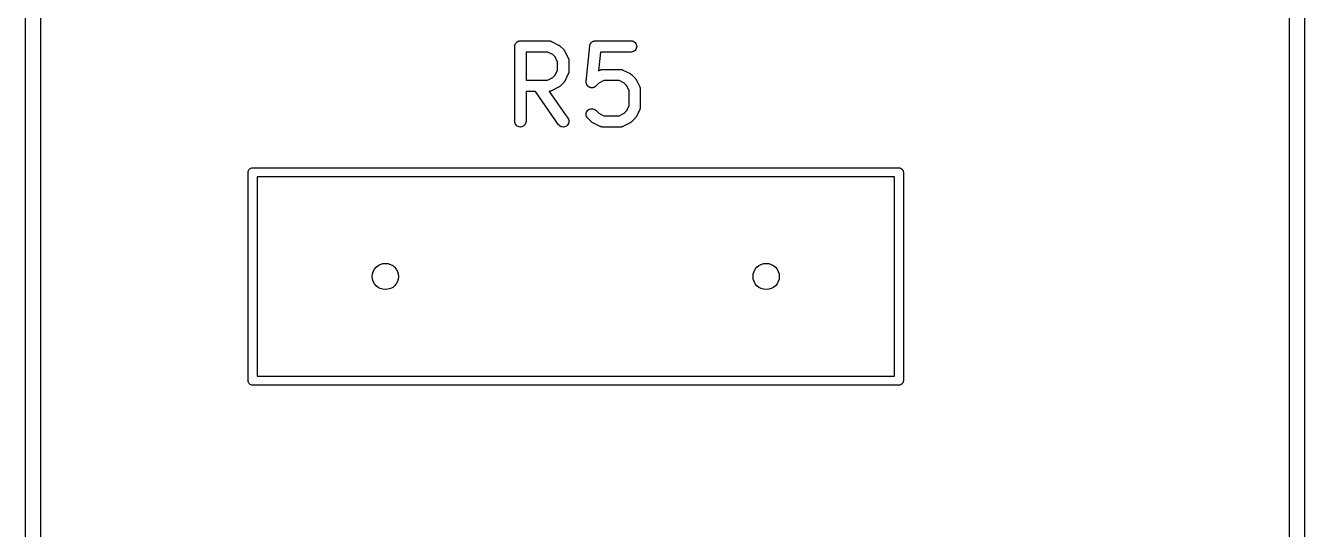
# Model space of a CAD drawing. Extents: x 17 to 176, y -177 to -9.
# Drawn here: x 158.52 to 175.58, y -98.62 to -91.9 of the extents above; entities that cross this region are included whole.
import ezdxf

# ---------------------------------------------------------------- set-up
doc = ezdxf.new("R2010")
doc.units = 0
doc.layers.add('BLACK', color=7, linetype='CONTINUOUS')

msp = doc.modelspace()

# ---------------------------------------------------------------- linework, layer by layer
at = {"layer": 'BLACK', "linetype": 'CONTINUOUS'}
for p, q in [((175.382, -176.017), (175.382, -52.2426)), ((175.582, -52.2359), (175.582, -176.027)), ((158.523, -145.291), (158.523, -53.716)), ((158.723, -53.7107), (158.723, -145.298)), ((165.083, -92.1196), (165.089, -92.1164)), ((165.089, -92.1164), (165.095, -92.113)), ((165.095, -92.113), (165.096, -92.113)), ((165.096, -92.1128), (165.103, -92.1108)), ((165.096, -92.113), (165.096, -92.1128)), ((165.103, -92.1108), (165.109, -92.1088)), ((165.109, -92.1088), (165.11, -92.1088)), ((165.11, -92.1087), (165.117, -92.1081)), ((165.11, -92.1088), (165.11, -92.1087)), ((165.117, -92.1081), (165.124, -92.1074)), ((165.124, -92.1074), (165.505, -92.1074)), ((165.505, -92.1074), (165.506, -92.1074)), ((165.506, -92.1074), (165.508, -92.1076)), ((165.508, -92.1076), (165.51, -92.1076)), ((165.51, -92.1076), (165.515, -92.1084)), ((165.515, -92.1084), (165.52, -92.109)), ((165.52, -92.109), (165.523, -92.1097)), ((165.523, -92.1097), (165.525, -92.1101)), ((165.525, -92.1101), (165.53, -92.1119)), ((165.53, -92.1119), (165.534, -92.1134)), ((165.534, -92.1134), (165.536, -92.1145)), ((165.536, -92.1145), (165.538, -92.1153)), ((165.538, -92.1153), (165.634, -92.1629)), ((166.082, -92.1199), (166.086, -92.118)), ((166.086, -92.118), (166.089, -92.1158)), ((166.089, -92.1158), (166.092, -92.1146)), ((166.092, -92.1146), (166.095, -92.113)), ((166.095, -92.113), (166.099, -92.1119)), ((166.099, -92.1119), (166.103, -92.1104)), ((166.103, -92.1104), (166.106, -92.1098)), ((166.106, -92.1098), (166.109, -92.1088)), ((166.109, -92.1088), (166.113, -92.1084)), ((166.113, -92.1084), (166.117, -92.1077)), ((166.117, -92.1077), (166.121, -92.1077)), ((166.121, -92.1077), (166.124, -92.1074)), ((166.124, -92.1074), (166.6, -92.1074)), ((166.6, -92.1074), (166.601, -92.1074)), ((166.601, -92.1074), (166.616, -92.109)), ((166.616, -92.109), (166.63, -92.1134)), ((166.63, -92.1134), (166.642, -92.1205)), ((165.049, -92.1813), (165.05, -92.1743)), ((165.049, -92.1818), (165.049, -92.1813)), ((165.049, -92.1819), (165.049, -92.1818)), ((165.049, -92.1824), (165.049, -92.1819)), ((165.049, -92.1819), (165.049, -92.1819)), ((165.049, -93.1824), (165.049, -92.1824)), ((165.05, -92.1673), (165.051, -92.167)), ((165.05, -92.1743), (165.05, -92.1673)), ((165.051, -92.1668), (165.053, -92.1601)), ((165.051, -92.167), (165.051, -92.1668)), ((165.053, -92.1601), (165.055, -92.1533)), ((165.055, -92.1528), (165.058, -92.1466)), ((165.055, -92.1531), (165.055, -92.1528)), ((165.055, -92.1533), (165.055, -92.1531)), ((165.058, -92.1466), (165.062, -92.1404)), ((165.062, -92.14), (165.067, -92.1346)), ((165.062, -92.1402), (165.062, -92.14)), ((165.062, -92.1404), (165.062, -92.1402)), ((165.067, -92.1346), (165.071, -92.1292)), ((165.071, -92.1288), (165.077, -92.1244)), ((165.071, -92.129), (165.071, -92.1288)), ((165.071, -92.1292), (165.071, -92.129)), ((165.077, -92.1244), (165.082, -92.1199)), ((165.082, -92.1199), (165.083, -92.1198)), ((165.083, -92.1198), (165.083, -92.1196)), ((165.199, -92.2574), (165.199, -92.6312)), ((165.487, -92.2574), (165.199, -92.2574)), ((165.556, -92.2916), (165.487, -92.2574)), ((165.634, -92.1629), (165.635, -92.1634)), ((165.635, -92.1634), (165.638, -92.1657)), ((165.638, -92.1657), (165.642, -92.1677)), ((165.642, -92.1677), (165.644, -92.1697)), ((165.644, -92.1697), (165.647, -92.1714)), ((165.647, -92.1714), (165.65, -92.1743)), ((165.65, -92.1743), (165.653, -92.177)), ((165.653, -92.177), (165.701, -92.2246)), ((165.701, -92.2246), (165.701, -92.2253)), ((165.701, -92.2253), (165.704, -92.2286)), ((165.704, -92.2286), (165.707, -92.2317)), ((165.707, -92.2317), (165.709, -92.2343)), ((165.709, -92.2343), (165.711, -92.2368)), ((165.711, -92.2368), (165.713, -92.2405)), ((165.713, -92.2405), (165.715, -92.2441)), ((165.715, -92.2441), (165.762, -92.3393)), ((166.002, -92.6511), (166.049, -92.1749)), ((166.049, -92.1739), (166.05, -92.1706)), ((166.049, -92.1749), (166.049, -92.1739)), ((166.05, -92.1673), (166.052, -92.1635)), ((166.05, -92.1706), (166.05, -92.1673)), ((166.052, -92.1596), (166.054, -92.1565)), ((166.052, -92.1635), (166.052, -92.1596)), ((166.054, -92.1565), (166.055, -92.1533)), ((166.055, -92.1533), (166.057, -92.1498)), ((166.057, -92.1498), (166.058, -92.1461)), ((166.058, -92.1461), (166.06, -92.1434)), ((166.06, -92.1434), (166.062, -92.1404)), ((166.062, -92.1404), (166.064, -92.1374)), ((166.064, -92.1374), (166.067, -92.1341)), ((166.067, -92.1341), (166.069, -92.1317)), ((166.069, -92.1317), (166.071, -92.1292)), ((166.071, -92.1292), (166.074, -92.1266)), ((166.074, -92.1266), (166.077, -92.1238)), ((166.077, -92.1238), (166.08, -92.122)), ((166.08, -92.122), (166.082, -92.1199)), ((166.192, -92.2574), (166.167, -92.5056)), ((166.6, -92.2574), (166.192, -92.2574)), ((166.615, -92.256), (166.6, -92.2574)), ((166.629, -92.2517), (166.615, -92.256)), ((166.642, -92.2448), (166.629, -92.2517)), ((166.642, -92.1205), (166.654, -92.1299)), ((166.653, -92.2356), (166.642, -92.2448)), ((166.662, -92.2243), (166.653, -92.2356)), ((166.654, -92.1299), (166.663, -92.1413)), ((166.669, -92.2114), (166.662, -92.2243)), ((166.663, -92.1413), (166.67, -92.1543)), ((166.674, -92.1975), (166.669, -92.2114)), ((166.67, -92.1543), (166.674, -92.1683)), ((166.674, -92.1683), (166.675, -92.1829)), ((166.675, -92.1829), (166.674, -92.1975)), ((165.586, -92.322), (165.556, -92.2916)), ((165.62, -92.3906), (165.586, -92.322)), ((165.62, -92.498), (165.62, -92.3906)), ((165.762, -92.3393), (165.763, -92.3403)), ((165.763, -92.3403), (165.764, -92.3423)), ((165.764, -92.3423), (165.765, -92.3443)), ((165.765, -92.3443), (165.766, -92.3492)), ((165.766, -92.3492), (165.768, -92.354)), ((165.768, -92.354), (165.768, -92.3562)), ((165.768, -92.3562), (165.769, -92.3583)), ((165.769, -92.3583), (165.769, -92.3634)), ((165.769, -92.3634), (165.77, -92.3685)), ((165.77, -92.3685), (165.77, -92.3707)), ((165.77, -92.3707), (165.77, -92.3729)), ((165.77, -92.3729), (165.77, -92.5157)), ((165.487, -92.6312), (165.556, -92.5969)), ((165.556, -92.5969), (165.586, -92.5665)), ((165.586, -92.5665), (165.62, -92.498)), ((165.762, -92.5493), (165.715, -92.6445)), ((165.763, -92.5472), (165.762, -92.5493)), ((165.764, -92.5453), (165.763, -92.5472)), ((165.766, -92.5404), (165.764, -92.5453)), ((165.768, -92.5356), (165.766, -92.5404)), ((165.769, -92.5313), (165.768, -92.5334)), ((165.768, -92.5334), (165.768, -92.5356)), ((165.77, -92.5212), (165.769, -92.5262)), ((165.769, -92.5262), (165.769, -92.5313)), ((165.77, -92.5157), (165.77, -92.5168)), ((165.77, -92.5168), (165.77, -92.519)), ((165.77, -92.519), (165.77, -92.5212)), ((166.167, -92.5056), (166.186, -92.4963)), ((166.186, -92.4963), (166.187, -92.4958)), ((166.187, -92.4958), (166.189, -92.495)), ((166.189, -92.495), (166.191, -92.494)), ((166.191, -92.494), (166.195, -92.4925)), ((166.195, -92.4925), (166.2, -92.4907)), ((166.2, -92.4907), (166.202, -92.4904)), ((166.202, -92.4904), (166.205, -92.4898)), ((166.205, -92.4898), (166.21, -92.4893)), ((166.21, -92.4893), (166.215, -92.4885)), ((166.215, -92.4885), (166.217, -92.4885)), ((166.217, -92.4885), (166.219, -92.4883)), ((166.219, -92.4883), (166.457, -92.4883)), ((166.457, -92.4883), (166.458, -92.4883)), ((166.458, -92.4883), (166.46, -92.4886)), ((166.46, -92.4886), (166.463, -92.4885)), ((166.463, -92.4885), (166.468, -92.4894)), ((166.468, -92.4894), (166.473, -92.49)), ((166.473, -92.49), (166.475, -92.4906)), ((166.475, -92.4906), (166.477, -92.491)), ((166.477, -92.491), (166.482, -92.4928)), ((166.482, -92.4928), (166.487, -92.4944)), ((166.487, -92.4944), (166.489, -92.4955)), ((166.489, -92.4955), (166.491, -92.4963)), ((166.491, -92.4963), (166.586, -92.5439)), ((166.586, -92.5439), (166.587, -92.5443)), ((166.587, -92.5443), (166.59, -92.5466)), ((166.59, -92.5466), (166.594, -92.5486)), ((166.594, -92.5486), (166.597, -92.5506)), ((166.597, -92.5506), (166.599, -92.5523)), ((166.599, -92.5523), (166.602, -92.5552)), ((166.602, -92.5552), (166.606, -92.5579)), ((166.606, -92.5579), (166.653, -92.6055)), ((166.653, -92.6055), (166.654, -92.6063)), ((166.654, -92.6063), (166.656, -92.6096)), ((166.656, -92.6096), (166.659, -92.6126)), ((166.659, -92.6126), (166.661, -92.6153)), ((166.661, -92.6153), (166.663, -92.6177)), ((166.663, -92.6177), (166.665, -92.6215)), ((166.665, -92.6215), (166.667, -92.625)), ((166.667, -92.625), (166.715, -92.7203)), ((165.199, -92.6312), (165.487, -92.6312)), ((165.323, -92.7812), (165.199, -92.7812)), ((165.199, -92.7812), (165.199, -93.1824)), ((165.634, -93.2254), (165.323, -92.7812)), ((165.507, -92.781), (165.506, -92.7811)), ((165.506, -92.7811), (165.757, -93.1394)), ((165.509, -92.7811), (165.507, -92.781)), ((165.514, -92.7803), (165.509, -92.7811)), ((165.519, -92.7798), (165.514, -92.7803)), ((165.522, -92.7791), (165.519, -92.7798)), ((165.524, -92.7788), (165.522, -92.7791)), ((165.529, -92.777), (165.524, -92.7788)), ((165.533, -92.7755), (165.529, -92.777)), ((165.535, -92.7745), (165.533, -92.7755)), ((165.537, -92.7737), (165.535, -92.7745)), ((165.538, -92.7733), (165.537, -92.7737)), ((165.634, -92.7257), (165.538, -92.7733)), ((165.637, -92.7234), (165.634, -92.7257)), ((165.641, -92.7215), (165.637, -92.7234)), ((165.643, -92.7195), (165.641, -92.7215)), ((165.646, -92.7179), (165.643, -92.7195)), ((165.649, -92.715), (165.646, -92.7179)), ((165.652, -92.7123), (165.649, -92.715)), ((165.653, -92.7116), (165.652, -92.7123)), ((165.701, -92.664), (165.653, -92.7116)), ((165.703, -92.6607), (165.701, -92.664)), ((165.706, -92.6577), (165.703, -92.6607)), ((165.708, -92.6551), (165.706, -92.6577)), ((165.71, -92.6527), (165.708, -92.6551)), ((165.712, -92.649), (165.71, -92.6527)), ((165.714, -92.6454), (165.712, -92.649)), ((165.715, -92.6445), (165.714, -92.6454)), ((166.001, -92.6583), (166.002, -92.6547)), ((166.002, -92.662), (166.001, -92.6583)), ((166.002, -92.6547), (166.002, -92.6511)), ((166.002, -92.6657), (166.002, -92.662)), ((166.002, -92.6693), (166.002, -92.6657)), ((166.003, -92.6729), (166.002, -92.6693)), ((166.004, -92.6765), (166.003, -92.6729)), ((166.004, -92.6801), (166.004, -92.6765)), ((166.006, -92.6834), (166.004, -92.6801)), ((166.007, -92.6869), (166.006, -92.6834)), ((166.009, -92.6902), (166.007, -92.6869)), ((166.01, -92.6937), (166.009, -92.6902)), ((166.012, -92.6967), (166.01, -92.6937)), ((166.014, -92.6999), (166.012, -92.6967)), ((166.016, -92.7028), (166.014, -92.6999)), ((166.018, -92.7059), (166.016, -92.7028)), ((166.021, -92.7084), (166.018, -92.7059)), ((166.023, -92.7112), (166.021, -92.7084)), ((166.026, -92.7136), (166.023, -92.7112)), ((166.028, -92.7163), (166.026, -92.7136)), ((166.031, -92.7183), (166.028, -92.7163)), ((166.034, -92.7206), (166.031, -92.7183)), ((166.037, -92.7224), (166.034, -92.7206)), ((166.04, -92.7245), (166.037, -92.7224)), ((166.044, -92.7259), (166.04, -92.7245)), ((166.047, -92.7276), (166.044, -92.7259)), ((166.051, -92.7287), (166.047, -92.7276)), ((166.054, -92.7302), (166.051, -92.7287)), ((166.058, -92.7309), (166.054, -92.7302)), ((166.061, -92.732), (166.058, -92.7309)), ((166.065, -92.7324), (166.061, -92.732)), ((166.068, -92.7331), (166.065, -92.7324)), ((166.072, -92.7332), (166.068, -92.7331)), ((166.076, -92.7336), (166.072, -92.7332)), ((166.079, -92.7332), (166.076, -92.7336)), ((166.083, -92.7333), (166.079, -92.7332)), ((166.086, -92.7326), (166.083, -92.7333)), ((166.09, -92.7323), (166.086, -92.7326)), ((166.094, -92.7313), (166.09, -92.7323)), ((166.097, -92.7306), (166.094, -92.7313)), ((166.101, -92.7292), (166.097, -92.7306)), ((166.104, -92.7282), (166.101, -92.7292)), ((166.107, -92.7265), (166.104, -92.7282)), ((166.111, -92.7251), (166.107, -92.7265)), ((166.114, -92.7231), (166.111, -92.7251)), ((166.117, -92.7215), (166.114, -92.7231)), ((166.12, -92.7191), (166.117, -92.7215)), ((166.123, -92.7171), (166.12, -92.7191)), ((166.126, -92.7146), (166.123, -92.7171)), ((166.129, -92.7123), (166.126, -92.7146)), ((166.168, -92.6726), (166.129, -92.7116)), ((166.129, -92.7116), (166.129, -92.7123)), ((166.237, -92.6383), (166.168, -92.6726)), ((166.44, -92.6383), (166.237, -92.6383)), ((166.508, -92.6726), (166.44, -92.6383)), ((166.538, -92.703), (166.508, -92.6726)), ((166.573, -92.7715), (166.538, -92.703)), ((166.573, -92.9742), (166.573, -92.7715)), ((166.715, -92.7203), (166.715, -92.7212)), ((166.715, -92.7212), (166.716, -92.7233)), ((166.716, -92.7233), (166.717, -92.7252)), ((166.717, -92.7252), (166.719, -92.7301)), ((166.719, -92.7301), (166.72, -92.7349)), ((166.72, -92.7349), (166.721, -92.7371)), ((166.721, -92.7371), (166.721, -92.7392)), ((166.721, -92.7392), (166.722, -92.7443)), ((166.722, -92.7443), (166.723, -92.7494)), ((166.723, -92.7494), (166.722, -92.7516)), ((166.722, -92.7516), (166.723, -92.7538)), ((166.723, -92.7538), (166.723, -92.9919)), ((165.757, -93.1394), (165.757, -93.1402)), ((165.757, -93.1402), (165.764, -93.1531)), ((166.001, -93.0864), (166.003, -93.0718)), ((166.003, -93.1009), (166.001, -93.0864)), ((166.003, -93.0718), (166.007, -93.0578)), ((166.007, -93.115), (166.003, -93.1009)), ((166.007, -93.0578), (166.014, -93.045)), ((166.013, -93.128), (166.007, -93.115)), ((166.023, -93.1394), (166.013, -93.128)), ((166.014, -93.045), (166.024, -93.0337)), ((166.023, -93.1402), (166.023, -93.1394)), ((166.071, -93.1878), (166.023, -93.1402)), ((166.024, -93.0337), (166.035, -93.0245)), ((166.035, -93.0245), (166.048, -93.0177)), ((166.048, -93.0177), (166.062, -93.0135)), ((166.062, -93.0135), (166.077, -93.0121)), ((166.077, -93.0121), (166.091, -93.0136)), ((166.091, -93.0136), (166.105, -93.0179)), ((166.105, -93.0179), (166.118, -93.0248)), ((166.118, -93.0248), (166.129, -93.0341)), ((166.129, -93.0341), (166.168, -93.0731)), ((166.168, -93.0731), (166.237, -93.1074)), ((166.237, -93.1074), (166.44, -93.1074)), ((166.44, -93.1074), (166.508, -93.0731)), ((166.508, -93.0731), (166.538, -93.0427)), ((166.538, -93.0427), (166.573, -92.9742)), ((166.653, -93.1402), (166.606, -93.1878)), ((166.656, -93.1369), (166.653, -93.1402)), ((166.659, -93.1339), (166.656, -93.1369)), ((166.66, -93.1313), (166.659, -93.1339)), ((166.662, -93.1289), (166.66, -93.1313)), ((166.664, -93.1252), (166.662, -93.1289)), ((166.667, -93.1216), (166.664, -93.1252)), ((166.715, -93.0254), (166.667, -93.1207)), ((166.667, -93.1207), (166.667, -93.1216)), ((166.716, -93.0234), (166.715, -93.0254)), ((166.717, -93.0215), (166.716, -93.0234)), ((166.718, -93.0166), (166.717, -93.0215)), ((166.72, -93.0118), (166.718, -93.0166)), ((166.721, -93.0075), (166.72, -93.0096)), ((166.72, -93.0096), (166.72, -93.0118)), ((166.722, -93.0024), (166.721, -93.0075)), ((166.723, -92.993), (166.722, -92.9951)), ((166.722, -92.9951), (166.723, -92.9974)), ((166.723, -92.9974), (166.722, -93.0024)), ((166.723, -92.9919), (166.723, -92.993)), ((165.05, -93.1969), (165.049, -93.1824)), ((165.055, -93.211), (165.05, -93.1969)), ((165.061, -93.2239), (165.055, -93.211)), ((165.071, -93.2352), (165.061, -93.2239)), ((165.082, -93.2446), (165.071, -93.2352)), ((165.095, -93.2515), (165.082, -93.2446)), ((165.109, -93.2558), (165.095, -93.2515)), ((165.123, -93.2574), (165.109, -93.2558)), ((165.138, -93.2561), (165.123, -93.2574)), ((165.152, -93.2519), (165.138, -93.2561)), ((165.165, -93.2451), (165.152, -93.2519)), ((165.176, -93.236), (165.165, -93.2451)), ((165.186, -93.2248), (165.176, -93.236)), ((165.193, -93.2119), (165.186, -93.2248)), ((165.197, -93.198), (165.193, -93.2119)), ((165.199, -93.1834), (165.197, -93.198)), ((165.199, -93.1824), (165.199, -93.1834)), ((165.643, -93.2365), (165.634, -93.2254)), ((165.655, -93.2456), (165.643, -93.2365)), ((165.668, -93.2522), (165.655, -93.2456)), ((165.682, -93.2562), (165.668, -93.2522)), ((165.697, -93.2574), (165.682, -93.2562)), ((165.711, -93.2557), (165.697, -93.2574)), ((165.725, -93.2512), (165.711, -93.2557)), ((165.738, -93.2441), (165.725, -93.2512)), ((165.749, -93.2347), (165.738, -93.2441)), ((165.758, -93.2232), (165.749, -93.2347)), ((165.765, -93.2102), (165.758, -93.2232)), ((165.764, -93.1531), (165.769, -93.1671)), ((165.769, -93.1962), (165.765, -93.2102)), ((165.769, -93.1671), (165.77, -93.1816)), ((165.77, -93.1816), (165.769, -93.1962)), ((166.074, -93.1905), (166.071, -93.1878)), ((166.077, -93.1934), (166.074, -93.1905)), ((166.08, -93.1951), (166.077, -93.1934)), ((166.082, -93.1971), (166.08, -93.1951)), ((166.086, -93.1991), (166.082, -93.1971)), ((166.089, -93.2014), (166.086, -93.1991)), ((166.09, -93.2018), (166.089, -93.2014)), ((166.186, -93.2495), (166.09, -93.2018)), ((166.188, -93.2503), (166.186, -93.2495)), ((166.19, -93.2513), (166.188, -93.2503)), ((166.194, -93.2529), (166.19, -93.2513)), ((166.199, -93.2547), (166.194, -93.2529)), ((166.201, -93.2551), (166.199, -93.2547)), ((166.204, -93.2557), (166.201, -93.2551)), ((166.209, -93.2563), (166.204, -93.2557)), ((166.214, -93.2572), (166.209, -93.2563)), ((166.216, -93.2571), (166.214, -93.2572)), ((166.218, -93.2574), (166.216, -93.2571)), ((166.219, -93.2574), (166.218, -93.2574)), ((166.457, -93.2574), (166.219, -93.2574)), ((166.459, -93.2572), (166.457, -93.2574)), ((166.462, -93.2573), (166.459, -93.2572)), ((166.467, -93.2565), (166.462, -93.2573)), ((166.472, -93.256), (166.467, -93.2565)), ((166.474, -93.2553), (166.472, -93.256)), ((166.476, -93.255), (166.474, -93.2553)), ((166.481, -93.2532), (166.476, -93.255)), ((166.486, -93.2517), (166.481, -93.2532)), ((166.488, -93.2507), (166.486, -93.2517)), ((166.49, -93.2499), (166.488, -93.2507)), ((166.491, -93.2495), (166.49, -93.2499)), ((166.586, -93.2018), (166.491, -93.2495)), ((166.59, -93.1996), (166.586, -93.2018)), ((166.593, -93.1977), (166.59, -93.1996)), ((166.596, -93.1957), (166.593, -93.1977)), ((166.598, -93.1941), (166.596, -93.1957)), ((166.601, -93.1912), (166.598, -93.1941)), ((166.605, -93.1885), (166.601, -93.1912)), ((166.606, -93.1878), (166.605, -93.1885)), ((161.502, -93.8265), (161.509, -93.8174)), ((161.509, -93.8174), (161.519, -93.8099)), ((161.519, -93.8099), (161.529, -93.8043)), ((161.529, -93.8043), (161.54, -93.8009)), ((161.54, -93.8009), (161.549, -93.8)), ((161.549, -93.8), (161.552, -93.7997)), ((161.552, -93.7997), (161.555, -93.8)), ((161.555, -93.8), (170.169, -93.8)), ((170.169, -93.8), (170.172, -93.7997)), ((170.172, -93.7997), (170.175, -93.8)), ((170.175, -93.8), (170.175, -93.8)), ((170.175, -93.8), (170.184, -93.8009)), ((170.184, -93.8009), (170.195, -93.8043)), ((170.195, -93.8043), (170.205, -93.8099)), ((170.205, -93.8099), (170.215, -93.8174)), ((170.215, -93.8174), (170.222, -93.8265)), ((161.492, -93.86), (161.493, -93.8482)), ((161.492, -93.8629), (161.492, -93.86)), ((161.492, -96.637), (161.492, -93.8629)), ((161.493, -93.8482), (161.496, -93.8369)), ((161.496, -93.8369), (161.502, -93.8265)), ((161.612, -93.92), (161.612, -96.58)), ((170.112, -93.92), (161.612, -93.92)), ((170.112, -96.58), (170.112, -93.92)), ((170.222, -93.8265), (170.228, -93.8369)), ((170.228, -93.8369), (170.231, -93.8482)), ((170.231, -93.8482), (170.232, -93.86)), ((170.232, -93.86), (170.232, -93.8629)), ((170.232, -93.8629), (170.232, -96.6371)), ((161.492, -96.64), (161.492, -96.637)), ((161.493, -96.6518), (161.492, -96.64)), ((161.496, -96.6631), (161.493, -96.6518)), ((161.502, -96.6735), (161.496, -96.6631)), ((161.509, -96.6826), (161.502, -96.6735)), ((161.519, -96.6901), (161.509, -96.6826)), ((161.529, -96.6957), (161.519, -96.6901)), ((161.54, -96.6991), (161.529, -96.6957)), ((161.549, -96.7), (161.54, -96.6991)), ((161.552, -96.7003), (161.549, -96.7)), ((161.549, -96.7), (161.549, -96.7)), ((161.555, -96.7), (161.552, -96.7003)), ((170.169, -96.7), (161.555, -96.7)), ((161.612, -96.58), (170.112, -96.58)), ((170.172, -96.7003), (170.169, -96.7)), ((170.184, -96.6991), (170.172, -96.7003)), ((170.195, -96.6957), (170.184, -96.6991)), ((170.205, -96.6901), (170.195, -96.6957)), ((170.215, -96.6826), (170.205, -96.6901)), ((170.222, -96.6735), (170.215, -96.6826)), ((170.228, -96.6631), (170.222, -96.6735)), ((170.231, -96.6518), (170.228, -96.6631)), ((170.232, -96.6429), (170.231, -96.6518)), ((170.232, -96.6371), (170.232, -96.64)), ((170.232, -96.64), (170.232, -96.6429))]:
    msp.add_line(p, q, dxfattribs=at)
at = {"layer": 'BLACK'}
for centre in [(163.322, -95.25), (163.322, -95.25), (168.402, -95.25), (168.402, -95.25)]:
    msp.add_circle(centre, 0.175, dxfattribs=at)

doc.saveas('drawing.dxf')
